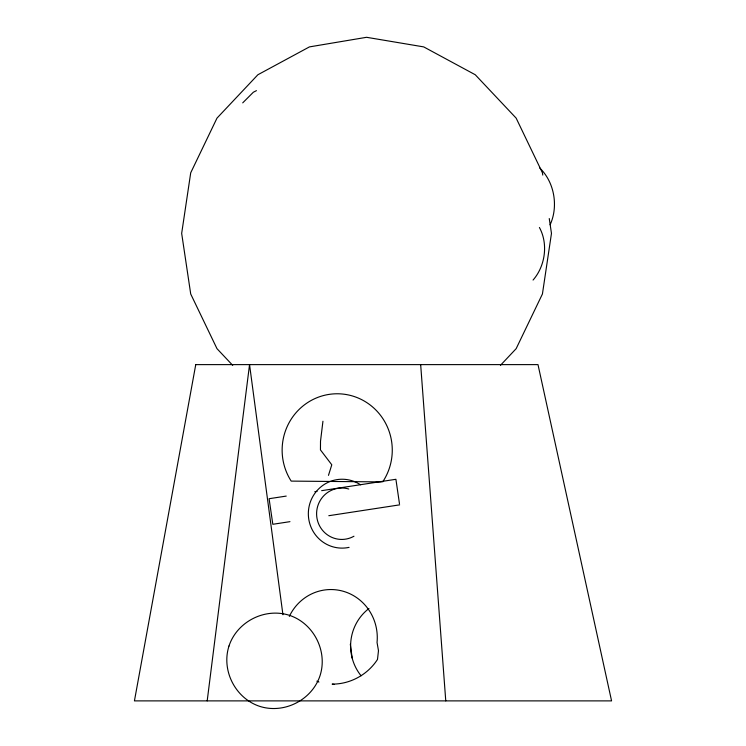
<?xml version="1.0" encoding="UTF-8"?>
<svg xmlns="http://www.w3.org/2000/svg" width="746" height="746" viewBox="0 0 746 746"><rect width="100%" height="100%" fill="white"/><g stroke="black" fill="none" stroke-linecap="round" stroke-linejoin="round"><path stroke-width="1.12" d="M322.943 421.238L320.51 441.25L320.454 449.903L331.793 464.795L328.473 475.361M207.192 700.886L249.546 364.617L282.939 614.751M550.119 224.77C558.558 206.372 554.455 182.21 539.806 168.064M500.426 365.353L516.157 348.662L542.426 293.999L551.471 233.395L549.252 218.541M242.711 102.873L253.351 92.224L256.447 90.648M533.064 280.058C545.261 266.089 548.413 243.942 539.414 227.493M286.231 496.09L269.092 498.71L272.822 524.289L289.961 521.659M314.793 491.707L317.078 491.362M321.647 490.663L395.912 479.286L399.474 503.746M328.8 515.71L399.642 504.855M381.542 481.907L291.192 481.105A56.36 55.064 90 0 1 301.235 407.456A56.36 55.064 90 0 1 373.886 408.099A56.36 55.064 90 0 1 382.679 481.916M334.404 684.427L332.129 684.119C350.303 684.213 367.657 674.692 377.495 659.436L378.483 650.68L377.047 642.492A48.108 46.364 -89.9 0 0 343.701 591.401A48.108 46.364 -89.9 0 0 289.327 616.401M316.882 681.154L318.915 682.058M232.715 365.353L216.983 348.662L190.715 293.999L181.67 233.395L190.715 172.802L216.983 118.138L257.883 74.749L309.431 46.895L366.575 37.3L423.709 46.895L475.258 74.749L516.157 118.138L542.426 172.802L542.762 175.086M350.322 644.227L352.168 658.093A46.802 45.767 -90 0 0 361.083 675.783M420.669 364.617L445.763 700.886M352.168 658.093A46.802 45.767 90 0 1 368.944 608.512M353.968 536.225A25.718 25.196 -88.6 0 1 316.752 516.605A25.718 25.196 -88.6 0 1 348.783 489.012M349.072 547.368A34.447 33.757 -88.6 0 1 308.909 507.392A34.447 33.757 -88.6 0 1 360.505 484.788M228.985 646.027C221.124 670.449 235.354 698.359 259.729 706.359C284.142 714.22 312.061 699.99 320.053 675.615C327.914 651.202 313.693 623.283 289.317 615.291C264.895 607.43 236.976 621.651 228.985 646.027M195.75 364.617L134.429 700.886L611.571 700.886L537.997 364.617L195.75 364.617"/></g></svg>
